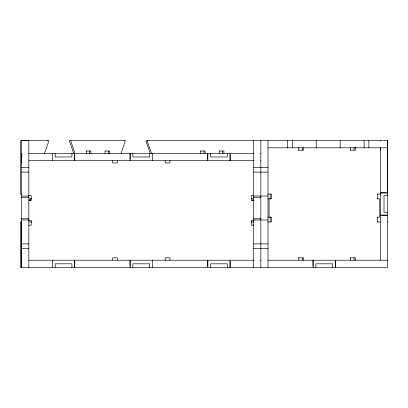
<?xml version="1.0" encoding="UTF-8"?>
<svg xmlns="http://www.w3.org/2000/svg" width="408" height="408" viewBox="0 0 408 408"><rect width="100%" height="100%" fill="white"/><g stroke="black" fill="none" stroke-linecap="round" stroke-linejoin="round"><path stroke-width="0.61" d="M21.65 162.96L21.828 153.393M269.071 217.173L269.071 198.834M270.178 198.834L270.183 194.05M377.395 217.173L377.39 221.957M387.595 194.05L387.6 140.632L145.962 140.632A2.377 2.346 -89.5 0 0 146.059 141.321L150.205 153.347M124.093 140.632L124.088 140.806A2.407 2.366 -89.8 0 1 124.068 140.979M44.579 153.347L48.725 141.321A2.397 2.361 -89.9 0 0 48.822 140.632L20.4 140.632L20.4 194.05L21.665 194.05M121.094 153.347L125.338 140.632L69.447 140.632A2.397 2.361 -89.8 0 0 69.544 141.321L73.69 153.347M268.005 147.808L387.6 147.808M298.161 150.2L303.526 150.2L303.526 147.808M350.202 150.2L355.327 150.2L355.327 147.212M86.17 151.001L90.948 151.001L90.948 153.393M105.014 151.001L109.793 151.001L109.793 153.515M200.313 151.001L205.091 151.001L205.091 153.393M219.157 151.001L223.936 151.001L223.936 153.515M28.805 153.393L254.255 153.393M260.488 153.393L260.834 153.393M28.825 160.568L254.255 160.568M260.488 160.568L260.834 160.568M21.65 167.341L28.825 167.341M253.659 167.341L268.005 167.341M21.65 172.125L28.825 172.125M253.659 172.125L268.005 172.125M380.424 192.816L386.401 192.816M380.424 192.918L387.6 192.918M267.633 194.05L271.427 194.05L271.427 198.834L267.827 198.834M377.165 194.05L380.225 194.05M28.825 195.646L31.217 195.646L31.217 200.43L28.825 200.43M253.659 195.646L251.267 195.646L251.267 200.43L254.255 200.43M387.6 195.646L384.01 195.646L384.01 212.389L387.6 212.389M21.65 196.044L28.825 196.044M253.659 196.044L268.005 196.044M21.65 197.243L28.825 197.243M253.659 197.243L260.834 197.243M31.855 198.834L29.432 198.834L29.432 200.731M251.206 198.834L252.97 198.834L252.97 200.731M377.186 198.834L379.746 198.834L379.746 217.173L377.186 217.173M380.424 215.118L387.6 215.118M381.618 215.22L387.6 215.22M267.827 217.173L271.427 217.173L271.427 221.957L267.633 221.957M21.65 218.764L28.825 218.764M253.659 218.764L260.834 218.764M21.65 219.963L28.825 219.963M253.659 219.963L268.005 219.963M28.825 220.361L31.217 220.361L31.217 225.145L28.825 225.145M254.255 220.361L251.267 220.361L251.267 225.145L253.659 225.145M28.942 221.957L31.895 221.957M251.246 221.957L253.766 221.957M377.165 221.957L380.225 221.957M387.284 221.957L387.595 221.957M21.65 243.882L28.825 243.882M253.659 243.882L268.005 243.882M21.65 248.666L28.825 248.666M253.659 248.666L268.005 248.666M298.161 257.831L303.526 257.831L303.526 260.222M350.202 257.831L355.327 257.831L355.327 260.222M28.825 260.222L254.255 260.222M260.488 260.222L260.834 260.222M267.929 260.222L387.6 260.222M151.45 153.347L147.303 141.321A2.397 2.361 -89.8 0 1 147.206 140.632M74.934 153.347L70.691 140.632M380.419 147.808L380.424 150.2M377.395 198.834L377.39 194.05M270.178 217.173L270.183 221.957M387.6 140.632L387.6 267.398L20.4 267.398L20.4 221.957L21.665 221.957L21.644 267.398L21.65 140.602L28.825 140.602L28.825 267.398M380.424 140.632L380.424 140.979M380.424 147.334L380.424 260.222M368.863 140.632L368.863 147.808M364.079 140.632L364.079 147.808M354.083 147.212L354.083 150.2M354.083 257.831L354.083 260.222M350.62 147.808L350.62 150.2M350.62 257.831L350.62 260.222M340.16 140.632L340.16 147.808M335.417 261.421L335.417 267.398M335.315 260.222L335.315 267.398M332.586 267.398L332.586 263.813L315.843 263.813L315.843 267.398M316.241 140.632L316.241 147.808M313.115 260.222L313.115 267.398M313.012 260.222L313.012 266.205M302.282 147.808L302.282 150.2M302.282 257.831L302.282 260.222M298.814 147.212L298.814 150.2M298.814 257.831L298.814 260.222M292.322 140.632L292.322 147.808M287.538 140.632L287.538 147.808M268.005 140.632L268.005 267.398M260.834 140.632L260.834 267.398M253.659 140.632L253.659 267.398M230.138 154.586L230.138 160.568M230.138 261.421L230.138 267.398M230.036 153.393L230.036 160.568M230.036 260.222L230.036 267.398M227.307 153.393L227.307 156.978L210.564 156.978L210.564 153.393M227.307 267.398L227.307 263.813L210.564 263.813L210.564 267.398M222.686 151.001L222.686 153.515M219.224 151.001L219.224 153.393M207.835 153.393L207.835 160.568M207.835 260.222L207.835 267.398M207.733 153.393L207.733 159.37M207.733 260.222L207.733 266.205M203.847 151.001L203.847 153.393M200.379 151.001L200.379 153.515M169.942 160.568L169.942 162.96L165.158 162.96L165.158 160.568M169.942 260.222L169.942 257.831L165.158 257.831L165.158 260.222M152.342 153.393L152.342 160.568M152.342 260.222L152.342 267.398M149.614 153.393L149.614 156.978L132.87 156.978L132.87 153.393M149.614 267.398L149.614 263.813L132.87 263.813L132.87 267.398M130.142 153.393L130.142 160.568M130.142 260.222L130.142 267.398M130.04 153.393L130.04 159.37M130.04 260.222L130.04 266.205M117.326 160.568L117.326 162.96L112.542 162.96L112.542 160.568M117.326 260.222L117.326 257.831L112.542 257.831L112.542 260.222M108.548 151.001L108.548 153.515M105.08 151.001L105.08 153.393M89.704 151.001L89.704 153.393M86.236 151.001L86.236 153.515M74.751 154.586L74.751 160.568M74.751 261.421L74.751 267.398M74.649 153.393L74.649 160.568M74.649 260.222L74.649 267.398M71.92 153.393L71.92 156.978L55.177 156.978L55.177 153.393M71.92 267.398L71.92 263.813L55.177 263.813L55.177 267.398M52.448 153.393L52.448 160.568M52.448 260.222L52.448 267.398M30.677 198.834L30.677 200.731M47.578 140.632A2.397 2.366 89.9 0 1 47.552 140.979"/></g></svg>
